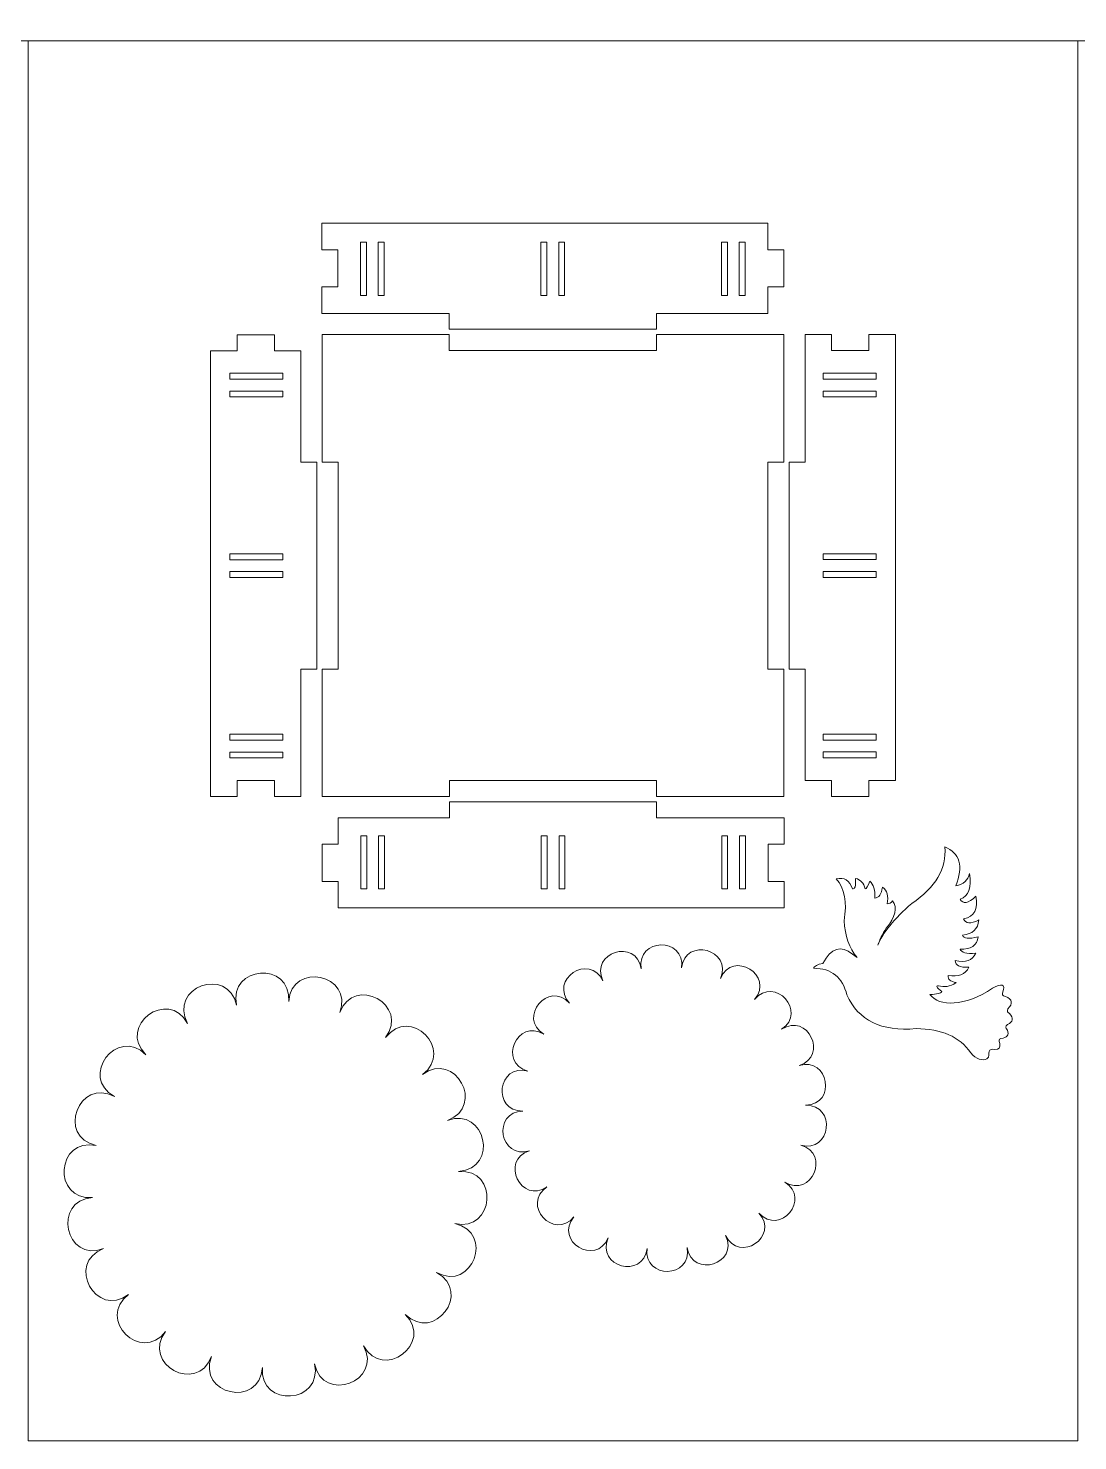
# Model space of a CAD drawing. Header units: millimetres. Extents: x -989 to 989, y -553 to 553.
# Drawn here: x -790.9 to -593.2, y 150.4 to 416.5 of the extents above; entities that cross this region are included whole.
import ezdxf

# ---------------------------------------------------------------- set-up
doc = ezdxf.new("R2010")
doc.units = ezdxf.units.MM
doc.header["$MEASUREMENT"] = 0
doc.layers.add('Camada 1', color=7, linetype='Continuous')

msp = doc.modelspace()

# ---------------------------------------------------------------- linework, layer by layer
at = {"layer": 'Camada 1', "color": 142, "lineweight": 20}
for points in [[(-988.6795, 414.1477), (988.6793, 414.1477), (988.6793, 553.0531), (-988.6795, 553.0531), (-988.6795, 414.1477)], [(-790.9436, 150.4111), (-593.2078, 150.4111), (-593.2078, 414.1477), (-790.9436, 414.1477), (-790.9436, 150.4111)]]:
    msp.add_lwpolyline(points, close=True, dxfattribs=at)
at = {"layer": 'Camada 1', "lineweight": 9}
for points, knots in [([(-735.6127, 379.7797), (-705.5212, 379.7797), (-681.7042, 379.7797), (-651.6127, 379.7797), (-651.6127, 379.7797), (-651.6127, 379.7797), (-651.6127, 374.7797), (-651.6127, 374.7797), (-651.6127, 374.7797), (-651.6127, 374.7797), (-648.6127, 374.7797), (-648.6127, 374.7797), (-648.6127, 374.7797), (-648.6127, 374.7797), (-648.6127, 367.7797), (-648.6127, 367.7797), (-648.6127, 367.7797), (-648.6127, 367.7797), (-651.6127, 367.7797), (-651.6127, 367.7797), (-651.6127, 367.7797), (-651.6127, 367.7797), (-651.6127, 362.7797), (-651.6127, 362.7797), (-651.6127, 362.7797), (-651.6127, 362.7797), (-661.1127, 362.7797), (-661.1127, 362.7797), (-661.1127, 362.7797), (-661.1127, 362.7797), (-661.1127, 362.7797), (-661.1127, 362.7797), (-661.1127, 362.7797), (-661.1127, 362.7797), (-672.5895, 362.7797), (-672.5895, 362.7797), (-672.5895, 362.7797), (-672.5895, 362.7797), (-672.5895, 359.7797), (-672.5895, 359.7797), (-672.5895, 359.7797), (-684.8322, 359.7797), (-699.3696, 359.7797), (-711.6123, 359.7797), (-711.6123, 359.7797), (-711.6123, 359.7797), (-711.6123, 362.7797), (-711.6123, 362.7797), (-711.6123, 362.7797), (-711.6123, 362.7797), (-723.1127, 362.7797), (-723.1127, 362.7797), (-723.1127, 362.7797), (-723.1127, 362.7797), (-723.1127, 362.7797), (-723.1127, 362.7797), (-723.1127, 362.7797), (-723.1127, 362.7797), (-735.6127, 362.7797), (-735.6127, 362.7797), (-735.6127, 362.7797), (-735.6127, 362.7797), (-735.6127, 367.7797), (-735.6127, 367.7797), (-735.6127, 367.7797), (-735.6127, 367.7797), (-732.6127, 367.7797), (-732.6127, 367.7797), (-732.6127, 367.7797), (-732.6127, 367.7797), (-732.6127, 374.7797), (-732.6127, 374.7797), (-732.6127, 374.7797), (-732.6127, 374.7797), (-735.6127, 374.7797), (-735.6127, 374.7797), (-735.6127, 374.7797), (-735.6127, 374.7797), (-735.6127, 379.7797), (-735.6127, 379.7797)], [0, 0, 0, 0, 0.04761905, 0.04761905, 0.04761905, 0.04761905, 0.0952381, 0.0952381, 0.0952381, 0.0952381, 0.14285714, 0.14285714, 0.14285714, 0.14285714, 0.19047619, 0.19047619, 0.19047619, 0.19047619, 0.23809524, 0.23809524, 0.23809524, 0.23809524, 0.28571429, 0.28571429, 0.28571429, 0.28571429, 0.33333333, 0.33333333, 0.33333333, 0.33333333, 0.38095238, 0.38095238, 0.38095238, 0.38095238, 0.42857143, 0.42857143, 0.42857143, 0.42857143, 0.47619048, 0.47619048, 0.47619048, 0.47619048, 0.52380952, 0.52380952, 0.52380952, 0.52380952, 0.57142857, 0.57142857, 0.57142857, 0.57142857, 0.61904762, 0.61904762, 0.61904762, 0.61904762, 0.66666667, 0.66666667, 0.66666667, 0.66666667, 0.71428571, 0.71428571, 0.71428571, 0.71428571, 0.76190476, 0.76190476, 0.76190476, 0.76190476, 0.80952381, 0.80952381, 0.80952381, 0.80952381, 0.85714286, 0.85714286, 0.85714286, 0.85714286, 0.9047619, 0.9047619, 0.9047619, 0.9047619, 1, 1, 1, 1]), ([(-728.3308, 376.168), (-728.3308, 376.168), (-727.2176, 376.168), (-727.2176, 376.168), (-727.2176, 376.168), (-727.2176, 376.168), (-727.2176, 366.168), (-727.2176, 366.168), (-727.2176, 366.168), (-727.2176, 366.168), (-728.3308, 366.168), (-728.3308, 366.168), (-728.3308, 366.168), (-728.3308, 366.168), (-728.3308, 376.168), (-728.3308, 376.168)], [0, 0, 0, 0, 0.2, 0.2, 0.2, 0.2, 0.4, 0.4, 0.4, 0.4, 0.6, 0.6, 0.6, 0.6, 1, 1, 1, 1]), ([(-724.9912, 376.168), (-724.9912, 376.168), (-723.878, 376.168), (-723.878, 376.168), (-723.878, 376.168), (-723.878, 376.168), (-723.878, 366.168), (-723.878, 366.168), (-723.878, 366.168), (-723.878, 366.168), (-724.9912, 366.168), (-724.9912, 366.168), (-724.9912, 366.168), (-724.9912, 366.168), (-724.9912, 376.168), (-724.9912, 376.168)], [0, 0, 0, 0, 0.2, 0.2, 0.2, 0.2, 0.4, 0.4, 0.4, 0.4, 0.6, 0.6, 0.6, 0.6, 1, 1, 1, 1]), ([(-694.3391, 376.168), (-694.3391, 376.168), (-693.2259, 376.168), (-693.2259, 376.168), (-693.2259, 376.168), (-693.2259, 376.168), (-693.2259, 366.168), (-693.2259, 366.168), (-693.2259, 366.168), (-693.2259, 366.168), (-694.3391, 366.168), (-694.3391, 366.168), (-694.3391, 366.168), (-694.3391, 366.168), (-694.3391, 376.168), (-694.3391, 376.168)], [0, 0, 0, 0, 0.2, 0.2, 0.2, 0.2, 0.4, 0.4, 0.4, 0.4, 0.6, 0.6, 0.6, 0.6, 1, 1, 1, 1]), ([(-690.9995, 376.168), (-690.9995, 376.168), (-689.8863, 376.168), (-689.8863, 376.168), (-689.8863, 376.168), (-689.8863, 376.168), (-689.8863, 366.168), (-689.8863, 366.168), (-689.8863, 366.168), (-689.8863, 366.168), (-690.9995, 366.168), (-690.9995, 366.168), (-690.9995, 366.168), (-690.9995, 366.168), (-690.9995, 376.168), (-690.9995, 376.168)], [0, 0, 0, 0, 0.2, 0.2, 0.2, 0.2, 0.4, 0.4, 0.4, 0.4, 0.6, 0.6, 0.6, 0.6, 1, 1, 1, 1]), ([(-660.3313, 376.168), (-660.3313, 376.168), (-659.2181, 376.168), (-659.2181, 376.168), (-659.2181, 376.168), (-659.2181, 376.168), (-659.2181, 366.168), (-659.2181, 366.168), (-659.2181, 366.168), (-659.2181, 366.168), (-660.3313, 366.168), (-660.3313, 366.168), (-660.3313, 366.168), (-660.3313, 366.168), (-660.3313, 376.168), (-660.3313, 376.168)], [0, 0, 0, 0, 0.2, 0.2, 0.2, 0.2, 0.4, 0.4, 0.4, 0.4, 0.6, 0.6, 0.6, 0.6, 1, 1, 1, 1]), ([(-656.9917, 376.168), (-656.9917, 376.168), (-655.8785, 376.168), (-655.8785, 376.168), (-655.8785, 376.168), (-655.8785, 376.168), (-655.8785, 366.168), (-655.8785, 366.168), (-655.8785, 366.168), (-655.8785, 366.168), (-656.9917, 366.168), (-656.9917, 366.168), (-656.9917, 366.168), (-656.9917, 366.168), (-656.9917, 376.168), (-656.9917, 376.168)], [0, 0, 0, 0, 0.2, 0.2, 0.2, 0.2, 0.4, 0.4, 0.4, 0.4, 0.6, 0.6, 0.6, 0.6, 1, 1, 1, 1]), ([(-756.5756, 271.7565), (-756.5756, 301.848), (-756.5756, 325.665), (-756.5756, 355.7565), (-756.5756, 355.7565), (-756.5756, 355.7565), (-751.5756, 355.7565), (-751.5756, 355.7565), (-751.5756, 355.7565), (-751.5756, 355.7565), (-751.5756, 358.7565), (-751.5756, 358.7565), (-751.5756, 358.7565), (-751.5756, 358.7565), (-744.5756, 358.7565), (-744.5756, 358.7565), (-744.5756, 358.7565), (-744.5756, 358.7565), (-744.5756, 355.7565), (-744.5756, 355.7565), (-744.5756, 355.7565), (-744.5756, 355.7565), (-739.5756, 355.7565), (-739.5756, 355.7565), (-739.5756, 355.7565), (-739.5756, 355.7565), (-739.5756, 346.2565), (-739.5756, 346.2565), (-739.5756, 346.2565), (-739.5756, 346.2565), (-739.5756, 346.2565), (-739.5756, 346.2565), (-739.5756, 346.2565), (-739.5756, 346.2565), (-739.5756, 334.7797), (-739.5756, 334.7797), (-739.5756, 334.7797), (-739.5756, 334.7797), (-736.5756, 334.7797), (-736.5756, 334.7797), (-736.5756, 334.7797), (-736.5756, 322.537), (-736.5756, 307.9996), (-736.5756, 295.7569), (-736.5756, 295.7569), (-736.5756, 295.7569), (-739.5756, 295.7569), (-739.5756, 295.7569), (-739.5756, 295.7569), (-739.5756, 295.7569), (-739.5756, 284.2565), (-739.5756, 284.2565), (-739.5756, 284.2565), (-739.5756, 284.2565), (-739.5756, 284.2565), (-739.5756, 284.2565), (-739.5756, 284.2565), (-739.5756, 284.2565), (-739.5756, 271.7565), (-739.5756, 271.7565), (-739.5756, 271.7565), (-739.5756, 271.7565), (-744.5756, 271.7565), (-744.5756, 271.7565), (-744.5756, 271.7565), (-744.5756, 271.7565), (-744.5756, 274.7565), (-744.5756, 274.7565), (-744.5756, 274.7565), (-744.5756, 274.7565), (-751.5756, 274.7565), (-751.5756, 274.7565), (-751.5756, 274.7565), (-751.5756, 274.7565), (-751.5756, 271.7565), (-751.5756, 271.7565), (-751.5756, 271.7565), (-751.5756, 271.7565), (-756.5756, 271.7565), (-756.5756, 271.7565)], [0, 0, 0, 0, 0.04761905, 0.04761905, 0.04761905, 0.04761905, 0.0952381, 0.0952381, 0.0952381, 0.0952381, 0.14285714, 0.14285714, 0.14285714, 0.14285714, 0.19047619, 0.19047619, 0.19047619, 0.19047619, 0.23809524, 0.23809524, 0.23809524, 0.23809524, 0.28571429, 0.28571429, 0.28571429, 0.28571429, 0.33333333, 0.33333333, 0.33333333, 0.33333333, 0.38095238, 0.38095238, 0.38095238, 0.38095238, 0.42857143, 0.42857143, 0.42857143, 0.42857143, 0.47619048, 0.47619048, 0.47619048, 0.47619048, 0.52380952, 0.52380952, 0.52380952, 0.52380952, 0.57142857, 0.57142857, 0.57142857, 0.57142857, 0.61904762, 0.61904762, 0.61904762, 0.61904762, 0.66666667, 0.66666667, 0.66666667, 0.66666667, 0.71428571, 0.71428571, 0.71428571, 0.71428571, 0.76190476, 0.76190476, 0.76190476, 0.76190476, 0.80952381, 0.80952381, 0.80952381, 0.80952381, 0.85714286, 0.85714286, 0.85714286, 0.85714286, 0.9047619, 0.9047619, 0.9047619, 0.9047619, 1, 1, 1, 1]), ([(-735.5756, 358.7797), (-725.2423, 358.7797), (-721.9456, 358.7797), (-711.6123, 358.7797), (-711.6123, 358.7797), (-711.6123, 358.7797), (-711.6123, 355.7797), (-711.6123, 355.7797), (-711.6123, 355.7797), (-699.3696, 355.7797), (-684.8026, 355.7797), (-672.5599, 355.7797), (-672.5599, 355.7797), (-672.5599, 355.7797), (-672.5599, 358.7797), (-672.5599, 358.7797), (-672.5599, 358.7797), (-662.2266, 358.7797), (-658.9089, 358.7797), (-648.5756, 358.7797), (-648.5756, 358.7797), (-648.5756, 350.4464), (-648.5756, 343.113), (-648.5756, 334.7797), (-648.5756, 334.7797), (-648.5756, 334.7797), (-651.5756, 334.7797), (-651.5756, 334.7797), (-651.5756, 334.7797), (-651.5756, 322.537), (-651.5756, 308.0224), (-651.5756, 295.7797), (-651.5756, 295.7797), (-651.5756, 295.7797), (-648.5756, 295.7797), (-648.5756, 295.7797), (-648.5756, 295.7797), (-648.5756, 287.4464), (-648.5756, 280.113), (-648.5756, 271.7797), (-648.5756, 271.7797), (-656.9089, 271.7797), (-664.2423, 271.7797), (-672.5756, 271.7797), (-672.5756, 271.7797), (-672.5756, 271.7797), (-672.5756, 274.7797), (-672.5756, 274.7797), (-672.5756, 274.7797), (-684.8183, 274.7797), (-699.3329, 274.7797), (-711.5756, 274.7797), (-711.5756, 274.7797), (-711.5756, 274.7797), (-711.5756, 271.7797), (-711.5756, 271.7797), (-711.5756, 271.7797), (-719.9089, 271.7797), (-727.2423, 271.7797), (-735.5756, 271.7797), (-735.5756, 271.7797), (-735.5756, 280.113), (-735.5756, 287.4464), (-735.5756, 295.7797), (-735.5756, 295.7797), (-735.5756, 295.7797), (-732.5756, 295.7797), (-732.5756, 295.7797), (-732.5756, 295.7797), (-732.5756, 308.0224), (-732.5756, 322.537), (-732.5756, 334.7797), (-732.5756, 334.7797), (-732.5756, 334.7797), (-735.5756, 334.7797), (-735.5756, 334.7797), (-735.5756, 334.7797), (-735.5756, 343.113), (-735.5756, 350.4464), (-735.5756, 358.7797)], [0, 0, 0, 0, 0.04761905, 0.04761905, 0.04761905, 0.04761905, 0.0952381, 0.0952381, 0.0952381, 0.0952381, 0.14285714, 0.14285714, 0.14285714, 0.14285714, 0.19047619, 0.19047619, 0.19047619, 0.19047619, 0.23809524, 0.23809524, 0.23809524, 0.23809524, 0.28571429, 0.28571429, 0.28571429, 0.28571429, 0.33333333, 0.33333333, 0.33333333, 0.33333333, 0.38095238, 0.38095238, 0.38095238, 0.38095238, 0.42857143, 0.42857143, 0.42857143, 0.42857143, 0.47619048, 0.47619048, 0.47619048, 0.47619048, 0.52380952, 0.52380952, 0.52380952, 0.52380952, 0.57142857, 0.57142857, 0.57142857, 0.57142857, 0.61904762, 0.61904762, 0.61904762, 0.61904762, 0.66666667, 0.66666667, 0.66666667, 0.66666667, 0.71428571, 0.71428571, 0.71428571, 0.71428571, 0.76190476, 0.76190476, 0.76190476, 0.76190476, 0.80952381, 0.80952381, 0.80952381, 0.80952381, 0.85714286, 0.85714286, 0.85714286, 0.85714286, 0.9047619, 0.9047619, 0.9047619, 0.9047619, 1, 1, 1, 1]), ([(-627.5756, 358.7801), (-627.5756, 328.6886), (-627.5756, 304.8716), (-627.5756, 274.7801), (-627.5756, 274.7801), (-627.5756, 274.7801), (-632.5756, 274.7801), (-632.5756, 274.7801), (-632.5756, 274.7801), (-632.5756, 274.7801), (-632.5756, 271.7801), (-632.5756, 271.7801), (-632.5756, 271.7801), (-632.5756, 271.7801), (-639.5756, 271.7801), (-639.5756, 271.7801), (-639.5756, 271.7801), (-639.5756, 271.7801), (-639.5756, 274.7801), (-639.5756, 274.7801), (-639.5756, 274.7801), (-639.5756, 274.7801), (-644.5756, 274.7801), (-644.5756, 274.7801), (-644.5756, 274.7801), (-644.5756, 274.7801), (-644.5756, 284.2801), (-644.5756, 284.2801), (-644.5756, 284.2801), (-644.5756, 284.2801), (-644.5756, 284.2801), (-644.5756, 284.2801), (-644.5756, 284.2801), (-644.5756, 284.2801), (-644.5756, 295.7569), (-644.5756, 295.7569), (-644.5756, 295.7569), (-644.5756, 295.7569), (-647.5756, 295.7569), (-647.5756, 295.7569), (-647.5756, 295.7569), (-647.5756, 307.9996), (-647.5756, 322.537), (-647.5756, 334.7797), (-647.5756, 334.7797), (-647.5756, 334.7797), (-644.5756, 334.7797), (-644.5756, 334.7797), (-644.5756, 334.7797), (-644.5756, 334.7797), (-644.5756, 346.2801), (-644.5756, 346.2801), (-644.5756, 346.2801), (-644.5756, 346.2801), (-644.5756, 346.2801), (-644.5756, 346.2801), (-644.5756, 346.2801), (-644.5756, 346.2801), (-644.5756, 358.7801), (-644.5756, 358.7801), (-644.5756, 358.7801), (-644.5756, 358.7801), (-639.5756, 358.7801), (-639.5756, 358.7801), (-639.5756, 358.7801), (-639.5756, 358.7801), (-639.5756, 355.7801), (-639.5756, 355.7801), (-639.5756, 355.7801), (-639.5756, 355.7801), (-632.5756, 355.7801), (-632.5756, 355.7801), (-632.5756, 355.7801), (-632.5756, 355.7801), (-632.5756, 358.7801), (-632.5756, 358.7801), (-632.5756, 358.7801), (-632.5756, 358.7801), (-627.5756, 358.7801), (-627.5756, 358.7801)], [0, 0, 0, 0, 0.04761905, 0.04761905, 0.04761905, 0.04761905, 0.0952381, 0.0952381, 0.0952381, 0.0952381, 0.14285714, 0.14285714, 0.14285714, 0.14285714, 0.19047619, 0.19047619, 0.19047619, 0.19047619, 0.23809524, 0.23809524, 0.23809524, 0.23809524, 0.28571429, 0.28571429, 0.28571429, 0.28571429, 0.33333333, 0.33333333, 0.33333333, 0.33333333, 0.38095238, 0.38095238, 0.38095238, 0.38095238, 0.42857143, 0.42857143, 0.42857143, 0.42857143, 0.47619048, 0.47619048, 0.47619048, 0.47619048, 0.52380952, 0.52380952, 0.52380952, 0.52380952, 0.57142857, 0.57142857, 0.57142857, 0.57142857, 0.61904762, 0.61904762, 0.61904762, 0.61904762, 0.66666667, 0.66666667, 0.66666667, 0.66666667, 0.71428571, 0.71428571, 0.71428571, 0.71428571, 0.76190476, 0.76190476, 0.76190476, 0.76190476, 0.80952381, 0.80952381, 0.80952381, 0.80952381, 0.85714286, 0.85714286, 0.85714286, 0.85714286, 0.9047619, 0.9047619, 0.9047619, 0.9047619, 1, 1, 1, 1]), ([(-752.9639, 350.3775), (-752.9639, 350.3775), (-752.9639, 351.4907), (-752.9639, 351.4907), (-752.9639, 351.4907), (-752.9639, 351.4907), (-742.9639, 351.4907), (-742.9639, 351.4907), (-742.9639, 351.4907), (-742.9639, 351.4907), (-742.9639, 350.3775), (-742.9639, 350.3775), (-742.9639, 350.3775), (-742.9639, 350.3775), (-752.9639, 350.3775), (-752.9639, 350.3775)], [0, 0, 0, 0, 0.2, 0.2, 0.2, 0.2, 0.4, 0.4, 0.4, 0.4, 0.6, 0.6, 0.6, 0.6, 1, 1, 1, 1]), ([(-631.1873, 351.4982), (-631.1873, 351.4982), (-631.1873, 350.385), (-631.1873, 350.385), (-631.1873, 350.385), (-631.1873, 350.385), (-641.1873, 350.385), (-641.1873, 350.385), (-641.1873, 350.385), (-641.1873, 350.385), (-641.1873, 351.4982), (-641.1873, 351.4982), (-641.1873, 351.4982), (-641.1873, 351.4982), (-631.1873, 351.4982), (-631.1873, 351.4982)], [0, 0, 0, 0, 0.2, 0.2, 0.2, 0.2, 0.4, 0.4, 0.4, 0.4, 0.6, 0.6, 0.6, 0.6, 1, 1, 1, 1]), ([(-752.9639, 347.0379), (-752.9639, 347.0379), (-752.9639, 348.1511), (-752.9639, 348.1511), (-752.9639, 348.1511), (-752.9639, 348.1511), (-742.9639, 348.1511), (-742.9639, 348.1511), (-742.9639, 348.1511), (-742.9639, 348.1511), (-742.9639, 347.0379), (-742.9639, 347.0379), (-742.9639, 347.0379), (-742.9639, 347.0379), (-752.9639, 347.0379), (-752.9639, 347.0379)], [0, 0, 0, 0, 0.2, 0.2, 0.2, 0.2, 0.4, 0.4, 0.4, 0.4, 0.6, 0.6, 0.6, 0.6, 1, 1, 1, 1]), ([(-631.1873, 348.1586), (-631.1873, 348.1586), (-631.1873, 347.0454), (-631.1873, 347.0454), (-631.1873, 347.0454), (-631.1873, 347.0454), (-641.1873, 347.0454), (-641.1873, 347.0454), (-641.1873, 347.0454), (-641.1873, 347.0454), (-641.1873, 348.1586), (-641.1873, 348.1586), (-641.1873, 348.1586), (-641.1873, 348.1586), (-631.1873, 348.1586), (-631.1873, 348.1586)], [0, 0, 0, 0, 0.2, 0.2, 0.2, 0.2, 0.4, 0.4, 0.4, 0.4, 0.6, 0.6, 0.6, 0.6, 1, 1, 1, 1]), ([(-752.9639, 316.3697), (-752.9639, 316.3697), (-752.9639, 317.4829), (-752.9639, 317.4829), (-752.9639, 317.4829), (-752.9639, 317.4829), (-742.9639, 317.4829), (-742.9639, 317.4829), (-742.9639, 317.4829), (-742.9639, 317.4829), (-742.9639, 316.3697), (-742.9639, 316.3697), (-742.9639, 316.3697), (-742.9639, 316.3697), (-752.9639, 316.3697), (-752.9639, 316.3697)], [0, 0, 0, 0, 0.2, 0.2, 0.2, 0.2, 0.4, 0.4, 0.4, 0.4, 0.6, 0.6, 0.6, 0.6, 1, 1, 1, 1]), ([(-631.1873, 317.5065), (-631.1873, 317.5065), (-631.1873, 316.3933), (-631.1873, 316.3933), (-631.1873, 316.3933), (-631.1873, 316.3933), (-641.1873, 316.3933), (-641.1873, 316.3933), (-641.1873, 316.3933), (-641.1873, 316.3933), (-641.1873, 317.5065), (-641.1873, 317.5065), (-641.1873, 317.5065), (-641.1873, 317.5065), (-631.1873, 317.5065), (-631.1873, 317.5065)], [0, 0, 0, 0, 0.2, 0.2, 0.2, 0.2, 0.4, 0.4, 0.4, 0.4, 0.6, 0.6, 0.6, 0.6, 1, 1, 1, 1]), ([(-752.9639, 313.0301), (-752.9639, 313.0301), (-752.9639, 314.1433), (-752.9639, 314.1433), (-752.9639, 314.1433), (-752.9639, 314.1433), (-742.9639, 314.1433), (-742.9639, 314.1433), (-742.9639, 314.1433), (-742.9639, 314.1433), (-742.9639, 313.0301), (-742.9639, 313.0301), (-742.9639, 313.0301), (-742.9639, 313.0301), (-752.9639, 313.0301), (-752.9639, 313.0301)], [0, 0, 0, 0, 0.2, 0.2, 0.2, 0.2, 0.4, 0.4, 0.4, 0.4, 0.6, 0.6, 0.6, 0.6, 1, 1, 1, 1]), ([(-631.1873, 314.1669), (-631.1873, 314.1669), (-631.1873, 313.0537), (-631.1873, 313.0537), (-631.1873, 313.0537), (-631.1873, 313.0537), (-641.1873, 313.0537), (-641.1873, 313.0537), (-641.1873, 313.0537), (-641.1873, 313.0537), (-641.1873, 314.1669), (-641.1873, 314.1669), (-641.1873, 314.1669), (-641.1873, 314.1669), (-631.1873, 314.1669), (-631.1873, 314.1669)], [0, 0, 0, 0, 0.2, 0.2, 0.2, 0.2, 0.4, 0.4, 0.4, 0.4, 0.6, 0.6, 0.6, 0.6, 1, 1, 1, 1]), ([(-752.9639, 282.378), (-752.9639, 282.378), (-752.9639, 283.4912), (-752.9639, 283.4912), (-752.9639, 283.4912), (-752.9639, 283.4912), (-742.9639, 283.4912), (-742.9639, 283.4912), (-742.9639, 283.4912), (-742.9639, 283.4912), (-742.9639, 282.378), (-742.9639, 282.378), (-742.9639, 282.378), (-742.9639, 282.378), (-752.9639, 282.378), (-752.9639, 282.378)], [0, 0, 0, 0, 0.2, 0.2, 0.2, 0.2, 0.4, 0.4, 0.4, 0.4, 0.6, 0.6, 0.6, 0.6, 1, 1, 1, 1]), ([(-631.1873, 283.4987), (-631.1873, 283.4987), (-631.1873, 282.3855), (-631.1873, 282.3855), (-631.1873, 282.3855), (-631.1873, 282.3855), (-641.1873, 282.3855), (-641.1873, 282.3855), (-641.1873, 282.3855), (-641.1873, 282.3855), (-641.1873, 283.4987), (-641.1873, 283.4987), (-641.1873, 283.4987), (-641.1873, 283.4987), (-631.1873, 283.4987), (-631.1873, 283.4987)], [0, 0, 0, 0, 0.2, 0.2, 0.2, 0.2, 0.4, 0.4, 0.4, 0.4, 0.6, 0.6, 0.6, 0.6, 1, 1, 1, 1]), ([(-752.9639, 279.0384), (-752.9639, 279.0384), (-752.9639, 280.1516), (-752.9639, 280.1516), (-752.9639, 280.1516), (-752.9639, 280.1516), (-742.9639, 280.1516), (-742.9639, 280.1516), (-742.9639, 280.1516), (-742.9639, 280.1516), (-742.9639, 279.0384), (-742.9639, 279.0384), (-742.9639, 279.0384), (-742.9639, 279.0384), (-752.9639, 279.0384), (-752.9639, 279.0384)], [0, 0, 0, 0, 0.2, 0.2, 0.2, 0.2, 0.4, 0.4, 0.4, 0.4, 0.6, 0.6, 0.6, 0.6, 1, 1, 1, 1]), ([(-631.1873, 280.1591), (-631.1873, 280.1591), (-631.1873, 279.0459), (-631.1873, 279.0459), (-631.1873, 279.0459), (-631.1873, 279.0459), (-641.1873, 279.0459), (-641.1873, 279.0459), (-641.1873, 279.0459), (-641.1873, 279.0459), (-641.1873, 280.1591), (-641.1873, 280.1591), (-641.1873, 280.1591), (-641.1873, 280.1591), (-631.1873, 280.1591), (-631.1873, 280.1591)], [0, 0, 0, 0, 0.2, 0.2, 0.2, 0.2, 0.4, 0.4, 0.4, 0.4, 0.6, 0.6, 0.6, 0.6, 1, 1, 1, 1]), ([(-648.5524, 250.7797), (-678.6439, 250.7797), (-702.4609, 250.7797), (-732.5524, 250.7797), (-732.5524, 250.7797), (-732.5524, 250.7797), (-732.5524, 255.7797), (-732.5524, 255.7797), (-732.5524, 255.7797), (-732.5524, 255.7797), (-735.5524, 255.7797), (-735.5524, 255.7797), (-735.5524, 255.7797), (-735.5524, 255.7797), (-735.5524, 262.7797), (-735.5524, 262.7797), (-735.5524, 262.7797), (-735.5524, 262.7797), (-732.5524, 262.7797), (-732.5524, 262.7797), (-732.5524, 262.7797), (-732.5524, 262.7797), (-732.5524, 267.7797), (-732.5524, 267.7797), (-732.5524, 267.7797), (-732.5524, 267.7797), (-723.0524, 267.7797), (-723.0524, 267.7797), (-723.0524, 267.7797), (-723.0524, 267.7797), (-723.0524, 267.7797), (-723.0524, 267.7797), (-723.0524, 267.7797), (-723.0524, 267.7797), (-711.5756, 267.7797), (-711.5756, 267.7797), (-711.5756, 267.7797), (-711.5756, 267.7797), (-711.5756, 270.7797), (-711.5756, 270.7797), (-711.5756, 270.7797), (-699.3329, 270.7797), (-684.7955, 270.7797), (-672.5528, 270.7797), (-672.5528, 270.7797), (-672.5528, 270.7797), (-672.5528, 267.7797), (-672.5528, 267.7797), (-672.5528, 267.7797), (-672.5528, 267.7797), (-661.0524, 267.7797), (-661.0524, 267.7797), (-661.0524, 267.7797), (-661.0524, 267.7797), (-661.0524, 267.7797), (-661.0524, 267.7797), (-661.0524, 267.7797), (-661.0524, 267.7797), (-648.5524, 267.7797), (-648.5524, 267.7797), (-648.5524, 267.7797), (-648.5524, 267.7797), (-648.5524, 262.7797), (-648.5524, 262.7797), (-648.5524, 262.7797), (-648.5524, 262.7797), (-651.5524, 262.7797), (-651.5524, 262.7797), (-651.5524, 262.7797), (-651.5524, 262.7797), (-651.5524, 255.7797), (-651.5524, 255.7797), (-651.5524, 255.7797), (-651.5524, 255.7797), (-648.5524, 255.7797), (-648.5524, 255.7797), (-648.5524, 255.7797), (-648.5524, 255.7797), (-648.5524, 250.7797), (-648.5524, 250.7797)], [0, 0, 0, 0, 0.04761905, 0.04761905, 0.04761905, 0.04761905, 0.0952381, 0.0952381, 0.0952381, 0.0952381, 0.14285714, 0.14285714, 0.14285714, 0.14285714, 0.19047619, 0.19047619, 0.19047619, 0.19047619, 0.23809524, 0.23809524, 0.23809524, 0.23809524, 0.28571429, 0.28571429, 0.28571429, 0.28571429, 0.33333333, 0.33333333, 0.33333333, 0.33333333, 0.38095238, 0.38095238, 0.38095238, 0.38095238, 0.42857143, 0.42857143, 0.42857143, 0.42857143, 0.47619048, 0.47619048, 0.47619048, 0.47619048, 0.52380952, 0.52380952, 0.52380952, 0.52380952, 0.57142857, 0.57142857, 0.57142857, 0.57142857, 0.61904762, 0.61904762, 0.61904762, 0.61904762, 0.66666667, 0.66666667, 0.66666667, 0.66666667, 0.71428571, 0.71428571, 0.71428571, 0.71428571, 0.76190476, 0.76190476, 0.76190476, 0.76190476, 0.80952381, 0.80952381, 0.80952381, 0.80952381, 0.85714286, 0.85714286, 0.85714286, 0.85714286, 0.9047619, 0.9047619, 0.9047619, 0.9047619, 1, 1, 1, 1]), ([(-727.1734, 254.3914), (-727.1734, 254.3914), (-728.2866, 254.3914), (-728.2866, 254.3914), (-728.2866, 254.3914), (-728.2866, 254.3914), (-728.2866, 264.3914), (-728.2866, 264.3914), (-728.2866, 264.3914), (-728.2866, 264.3914), (-727.1734, 264.3914), (-727.1734, 264.3914), (-727.1734, 264.3914), (-727.1734, 264.3914), (-727.1734, 254.3914), (-727.1734, 254.3914)], [0, 0, 0, 0, 0.2, 0.2, 0.2, 0.2, 0.4, 0.4, 0.4, 0.4, 0.6, 0.6, 0.6, 0.6, 1, 1, 1, 1]), ([(-723.8338, 254.3914), (-723.8338, 254.3914), (-724.947, 254.3914), (-724.947, 254.3914), (-724.947, 254.3914), (-724.947, 254.3914), (-724.947, 264.3914), (-724.947, 264.3914), (-724.947, 264.3914), (-724.947, 264.3914), (-723.8338, 264.3914), (-723.8338, 264.3914), (-723.8338, 264.3914), (-723.8338, 264.3914), (-723.8338, 254.3914), (-723.8338, 254.3914)], [0, 0, 0, 0, 0.2, 0.2, 0.2, 0.2, 0.4, 0.4, 0.4, 0.4, 0.6, 0.6, 0.6, 0.6, 1, 1, 1, 1]), ([(-693.1656, 254.3914), (-693.1656, 254.3914), (-694.2788, 254.3914), (-694.2788, 254.3914), (-694.2788, 254.3914), (-694.2788, 254.3914), (-694.2788, 264.3914), (-694.2788, 264.3914), (-694.2788, 264.3914), (-694.2788, 264.3914), (-693.1656, 264.3914), (-693.1656, 264.3914), (-693.1656, 264.3914), (-693.1656, 264.3914), (-693.1656, 254.3914), (-693.1656, 254.3914)], [0, 0, 0, 0, 0.2, 0.2, 0.2, 0.2, 0.4, 0.4, 0.4, 0.4, 0.6, 0.6, 0.6, 0.6, 1, 1, 1, 1]), ([(-689.826, 254.3914), (-689.826, 254.3914), (-690.9392, 254.3914), (-690.9392, 254.3914), (-690.9392, 254.3914), (-690.9392, 254.3914), (-690.9392, 264.3914), (-690.9392, 264.3914), (-690.9392, 264.3914), (-690.9392, 264.3914), (-689.826, 264.3914), (-689.826, 264.3914), (-689.826, 264.3914), (-689.826, 264.3914), (-689.826, 254.3914), (-689.826, 254.3914)], [0, 0, 0, 0, 0.2, 0.2, 0.2, 0.2, 0.4, 0.4, 0.4, 0.4, 0.6, 0.6, 0.6, 0.6, 1, 1, 1, 1]), ([(-659.1739, 254.3914), (-659.1739, 254.3914), (-660.2871, 254.3914), (-660.2871, 254.3914), (-660.2871, 254.3914), (-660.2871, 254.3914), (-660.2871, 264.3914), (-660.2871, 264.3914), (-660.2871, 264.3914), (-660.2871, 264.3914), (-659.1739, 264.3914), (-659.1739, 264.3914), (-659.1739, 264.3914), (-659.1739, 264.3914), (-659.1739, 254.3914), (-659.1739, 254.3914)], [0, 0, 0, 0, 0.2, 0.2, 0.2, 0.2, 0.4, 0.4, 0.4, 0.4, 0.6, 0.6, 0.6, 0.6, 1, 1, 1, 1]), ([(-655.8343, 254.3914), (-655.8343, 254.3914), (-656.9475, 254.3914), (-656.9475, 254.3914), (-656.9475, 254.3914), (-656.9475, 254.3914), (-656.9475, 264.3914), (-656.9475, 264.3914), (-656.9475, 264.3914), (-656.9475, 264.3914), (-655.8343, 264.3914), (-655.8343, 264.3914), (-655.8343, 264.3914), (-655.8343, 264.3914), (-655.8343, 254.3914), (-655.8343, 254.3914)], [0, 0, 0, 0, 0.2, 0.2, 0.2, 0.2, 0.4, 0.4, 0.4, 0.4, 0.6, 0.6, 0.6, 0.6, 1, 1, 1, 1])]:
    msp.add_open_spline(points, degree=3, knots=knots, dxfattribs=at)
at = {"layer": 'Camada 1', "color": 250, "lineweight": 20}
msp.add_open_spline([(-624.478, 251.6441), (-627.8086, 248.7337), (-629.9466, 246.105), (-630.8916, 243.7584), (-630.8916, 243.7584), (-630.5346, 244.795), (-630.0032, 245.8618), (-629.2968, 246.9587), (-629.2968, 246.9587), (-627.5589, 249.0954), (-627.1537, 250.8134), (-628.0812, 252.1128), (-628.0812, 252.1128), (-628.362, 251.7526), (-628.7022, 251.5616), (-629.1019, 251.5401), (-629.1019, 251.5401), (-628.8234, 253.0231), (-629.123, 254.0716), (-630.0006, 254.6855), (-630.0006, 254.6855), (-630.2101, 253.331), (-630.6876, 252.6524), (-631.4332, 252.6496), (-631.4332, 252.6496), (-631.3597, 254.1347), (-631.6804, 255.2014), (-632.3953, 255.8497), (-632.3953, 255.8497), (-632.7418, 254.8927), (-633.0288, 254.3955), (-633.2568, 254.358), (-633.2568, 254.358), (-633.5467, 255.4716), (-634.1476, 256.1312), (-635.0592, 256.337), (-635.0592, 256.337), (-635.007, 254.9073), (-635.2039, 254.2586), (-635.6498, 254.3908), (-635.6498, 254.3908), (-636.1907, 255.9758), (-637.2167, 256.6055), (-638.7277, 256.28), (-638.7277, 256.28), (-637.1252, 254.4868), (-636.6319, 251.8467), (-637.2476, 248.3598), (-637.2476, 248.3598), (-637.0721, 245.5195), (-636.256, 243.2134), (-634.7994, 241.4412), (-634.7994, 241.4412), (-634.7994, 241.4412), (-635.6502, 242.0755), (-635.6502, 242.0755), (-635.6502, 242.0755), (-637.8342, 243.816), (-639.6947, 243.2304), (-641.2318, 240.3184), (-641.2318, 240.3184), (-642.2724, 240.1388), (-642.8517, 239.8422), (-642.9695, 239.4283), (-642.9695, 239.4283), (-639.6001, 239.3889), (-637.5099, 237.7121), (-636.6988, 234.3981), (-636.6988, 234.3981), (-634.5536, 229.5929), (-630.2124, 227.4745), (-623.6752, 228.0425), (-623.6752, 228.0425), (-618.9078, 228.0411), (-615.4656, 226.5218), (-613.3484, 223.4846), (-613.3484, 223.4846), (-612.3771, 222.2823), (-611.0549, 221.929), (-610.3649, 222.3611), (-610.3649, 222.3611), (-609.684, 222.7874), (-610.0785, 223.2864), (-609.8998, 223.7551), (-609.8998, 223.7551), (-609.7759, 224.08), (-609.4246, 224.2044), (-608.8461, 224.1282), (-608.8461, 224.1282), (-608.072, 224.0317), (-607.7601, 224.4127), (-607.9105, 225.2709), (-607.9105, 225.2709), (-608.1448, 225.7792), (-608.0729, 226.0841), (-607.695, 226.1853), (-607.695, 226.1853), (-606.5003, 226.2962), (-606.0883, 226.8139), (-606.4591, 227.7387), (-606.4591, 227.7387), (-606.8837, 228.1685), (-606.8731, 228.5282), (-606.4273, 228.8177), (-606.4273, 228.8177), (-605.3798, 229.3338), (-605.2628, 230.0337), (-606.0762, 230.9174), (-606.0762, 230.9174), (-606.4342, 231.0699), (-606.538, 231.3454), (-606.3875, 231.7441), (-606.3875, 231.7441), (-605.3689, 232.7925), (-605.5193, 233.5767), (-606.8385, 234.0964), (-606.8385, 234.0964), (-607.3832, 234.2299), (-607.535, 234.5152), (-607.2937, 234.9523), (-607.2937, 234.9523), (-606.8246, 236.4147), (-607.4839, 236.6458), (-609.2716, 235.6455), (-609.2716, 235.6455), (-614.4557, 232.1661), (-619.3591, 232.1279), (-621.0497, 234.487), (-621.0497, 234.487), (-619.7609, 234.5005), (-619.0122, 234.6855), (-618.8036, 235.0419), (-618.8036, 235.0419), (-619.8233, 235.7584), (-620.0314, 236.1224), (-619.4279, 236.1342), (-619.4279, 236.1342), (-618.4142, 235.7724), (-617.3077, 235.9621), (-616.1085, 236.7034), (-616.1085, 236.7034), (-617.2141, 236.9204), (-617.7127, 237.3658), (-617.6039, 238.0399), (-617.6039, 238.0399), (-615.7318, 237.7286), (-614.4326, 238.2536), (-613.7062, 239.6146), (-613.7062, 239.6146), (-615.422, 239.5197), (-616.2917, 239.9432), (-616.3155, 240.8851), (-616.3155, 240.8851), (-614.337, 240.4225), (-613.0446, 240.8765), (-612.4384, 242.2469), (-612.4384, 242.2469), (-614.1865, 242.1027), (-615.169, 242.3645), (-615.3858, 243.0321), (-615.3858, 243.0321), (-613.3184, 242.9277), (-612.1747, 243.7062), (-611.9549, 245.3678), (-611.9549, 245.3678), (-613.7383, 244.8755), (-614.7241, 244.9732), (-614.9123, 245.6609), (-614.9123, 245.6609), (-613.0177, 245.8295), (-611.9964, 246.7801), (-611.8484, 248.5128), (-611.8484, 248.5128), (-613.4087, 247.7143), (-614.3609, 247.7927), (-614.7052, 248.748), (-614.7052, 248.748), (-612.6973, 249.1232), (-611.9269, 250.5339), (-612.3941, 252.9803), (-612.3941, 252.9803), (-613.8523, 251.617), (-614.8437, 251.4414), (-615.3682, 252.4533), (-615.3682, 252.4533), (-613.7483, 253.0189), (-613.1501, 254.6268), (-613.5735, 257.277), (-613.5735, 257.277), (-613.8586, 255.9942), (-614.7298, 255.2177), (-616.1871, 254.9476), (-616.1871, 254.9476), (-614.7313, 258.6931), (-615.4189, 261.1333), (-618.2501, 262.2682), (-618.2501, 262.2682), (-617.9189, 258.1668), (-619.9949, 254.6255), (-624.478, 251.6441)], degree=3, knots=[0, 0, 0, 0, 0.01960784, 0.01960784, 0.01960784, 0.01960784, 0.03921569, 0.03921569, 0.03921569, 0.03921569, 0.05882353, 0.05882353, 0.05882353, 0.05882353, 0.07843137, 0.07843137, 0.07843137, 0.07843137, 0.09803922, 0.09803922, 0.09803922, 0.09803922, 0.11764706, 0.11764706, 0.11764706, 0.11764706, 0.1372549, 0.1372549, 0.1372549, 0.1372549, 0.15686275, 0.15686275, 0.15686275, 0.15686275, 0.17647059, 0.17647059, 0.17647059, 0.17647059, 0.19607843, 0.19607843, 0.19607843, 0.19607843, 0.21568627, 0.21568627, 0.21568627, 0.21568627, 0.23529412, 0.23529412, 0.23529412, 0.23529412, 0.25490196, 0.25490196, 0.25490196, 0.25490196, 0.2745098, 0.2745098, 0.2745098, 0.2745098, 0.29411765, 0.29411765, 0.29411765, 0.29411765, 0.31372549, 0.31372549, 0.31372549, 0.31372549, 0.33333333, 0.33333333, 0.33333333, 0.33333333, 0.35294118, 0.35294118, 0.35294118, 0.35294118, 0.37254902, 0.37254902, 0.37254902, 0.37254902, 0.39215686, 0.39215686, 0.39215686, 0.39215686, 0.41176471, 0.41176471, 0.41176471, 0.41176471, 0.43137255, 0.43137255, 0.43137255, 0.43137255, 0.45098039, 0.45098039, 0.45098039, 0.45098039, 0.47058824, 0.47058824, 0.47058824, 0.47058824, 0.49019608, 0.49019608, 0.49019608, 0.49019608, 0.50980392, 0.50980392, 0.50980392, 0.50980392, 0.52941176, 0.52941176, 0.52941176, 0.52941176, 0.54901961, 0.54901961, 0.54901961, 0.54901961, 0.56862745, 0.56862745, 0.56862745, 0.56862745, 0.58823529, 0.58823529, 0.58823529, 0.58823529, 0.60784314, 0.60784314, 0.60784314, 0.60784314, 0.62745098, 0.62745098, 0.62745098, 0.62745098, 0.64705882, 0.64705882, 0.64705882, 0.64705882, 0.66666667, 0.66666667, 0.66666667, 0.66666667, 0.68627451, 0.68627451, 0.68627451, 0.68627451, 0.70588235, 0.70588235, 0.70588235, 0.70588235, 0.7254902, 0.7254902, 0.7254902, 0.7254902, 0.74509804, 0.74509804, 0.74509804, 0.74509804, 0.76470588, 0.76470588, 0.76470588, 0.76470588, 0.78431373, 0.78431373, 0.78431373, 0.78431373, 0.80392157, 0.80392157, 0.80392157, 0.80392157, 0.82352941, 0.82352941, 0.82352941, 0.82352941, 0.84313725, 0.84313725, 0.84313725, 0.84313725, 0.8627451, 0.8627451, 0.8627451, 0.8627451, 0.88235294, 0.88235294, 0.88235294, 0.88235294, 0.90196078, 0.90196078, 0.90196078, 0.90196078, 0.92156863, 0.92156863, 0.92156863, 0.92156863, 0.94117647, 0.94117647, 0.94117647, 0.94117647, 0.96078431, 0.96078431, 0.96078431, 0.96078431, 1, 1, 1, 1], dxfattribs=at)
at = {"layer": 'Camada 1', "color": 250, "lineweight": 9}
for points in [[(-659.5567, 189.0736), (-656.9895, 183.7423), (-665.8225, 180.952), (-666.7837, 186.7907), (-666.7837, 186.7907), (-665.8225, 180.952), (-675.0837, 180.7634), (-674.3611, 186.6363), (-674.3611, 186.6363), (-675.0837, 180.7634), (-684.0229, 183.1915), (-681.675, 188.623), (-681.675, 188.623), (-684.0229, 183.1915), (-691.916, 188.0398), (-688.1329, 192.5898), (-688.1329, 192.5898), (-691.916, 188.0398), (-698.1234, 194.9155), (-693.2117, 198.2153), (-693.2117, 198.2153), (-698.1234, 194.9155), (-702.1423, 203.2615), (-696.4999, 205.0438), (-696.4999, 205.0438), (-702.1423, 203.2615), (-703.6471, 212.4016), (-697.7311, 212.5222), (-697.7311, 212.5222), (-703.6471, 212.4016), (-702.5158, 221.5954), (-696.8055, 220.0443), (-696.8055, 220.0443), (-702.5158, 221.5954), (-698.8402, 230.0981), (-693.7981, 227.0011), (-693.7981, 227.0011), (-698.8402, 230.0981), (-692.9179, 237.2209), (-688.9527, 232.8288), (-688.9527, 232.8288), (-692.9179, 237.2209), (-685.2288, 242.3865), (-682.6616, 237.0553), (-682.6616, 237.0553), (-685.2288, 242.3865), (-676.3959, 245.1768), (-675.4346, 239.3382), (-675.4346, 239.3382), (-676.3959, 245.1768), (-667.1347, 245.3655), (-667.8573, 239.4926), (-667.8573, 239.4926), (-667.1347, 245.3655), (-658.1954, 242.9373), (-660.5433, 237.5059), (-660.5433, 237.5059), (-658.1954, 242.9373), (-650.3023, 238.089), (-654.0854, 233.5391), (-654.0854, 233.5391), (-650.3023, 238.089), (-644.0949, 231.2134), (-649.0066, 227.9135), (-649.0066, 227.9135), (-644.0949, 231.2134), (-640.076, 222.8674), (-645.7184, 221.085), (-645.7184, 221.085), (-640.076, 222.8674), (-638.5713, 213.7272), (-644.4872, 213.6067), (-644.4872, 213.6067), (-638.5713, 213.7272), (-639.7025, 204.5335), (-645.4128, 206.0846), (-645.4128, 206.0846), (-639.7025, 204.5335), (-643.3782, 196.0308), (-648.4202, 199.1278), (-648.4202, 199.1278), (-643.3782, 196.0308), (-649.3005, 188.908), (-653.2657, 193.3001), (-653.2657, 193.3001), (-649.3005, 188.908), (-656.9895, 183.7423), (-659.5567, 189.0736)], [(-727.7825, 168.322), (-724.1018, 161.5777), (-735.3723, 157.3768), (-737.0038, 164.8848), (-737.0038, 164.8848), (-735.3723, 157.3768), (-747.3696, 156.5213), (-746.8199, 164.1849), (-746.8199, 164.1849), (-747.3696, 156.5213), (-759.1222, 159.0806), (-756.4356, 166.2789), (-756.4356, 166.2789), (-759.1222, 159.0806), (-769.6775, 164.8472), (-765.0718, 170.9971), (-765.0718, 170.9971), (-769.6775, 164.8472), (-778.1808, 173.3542), (-772.0289, 177.9573), (-772.0289, 177.9573), (-778.1808, 173.3542), (-783.9428, 183.9121), (-776.7433, 186.5955), (-776.7433, 186.5955), (-783.9428, 183.9121), (-786.497, 195.6656), (-778.8332, 196.2122), (-778.8332, 196.2122), (-786.497, 195.6656), (-785.6363, 207.6627), (-778.129, 206.0278), (-778.129, 206.0278), (-785.6363, 207.6627), (-781.4305, 218.9314), (-774.6878, 215.2476), (-774.6878, 215.2476), (-781.4305, 218.9314), (-774.2204, 228.5586), (-768.7886, 223.1245), (-768.7886, 223.1245), (-774.2204, 228.5586), (-764.5899, 235.7646), (-760.9092, 229.0203), (-760.9092, 229.0203), (-764.5899, 235.7646), (-753.3195, 239.9655), (-751.6879, 232.4574), (-751.6879, 232.4574), (-753.3195, 239.9655), (-741.3221, 240.821), (-741.8718, 233.1574), (-741.8718, 233.1574), (-741.3221, 240.821), (-729.5695, 238.2617), (-732.2561, 231.0634), (-732.2561, 231.0634), (-729.5695, 238.2617), (-719.0141, 232.495), (-723.6199, 226.3452), (-723.6199, 226.3452), (-719.0141, 232.495), (-710.5109, 223.9881), (-716.6628, 219.385), (-716.6628, 219.385), (-710.5109, 223.9881), (-704.7489, 213.4302), (-711.9483, 210.7467), (-711.9483, 210.7467), (-704.7489, 213.4302), (-702.1948, 201.6766), (-709.8585, 201.1301), (-709.8585, 201.1301), (-702.1948, 201.6766), (-703.0554, 189.6796), (-710.5627, 191.3145), (-710.5627, 191.3145), (-703.0554, 189.6796), (-707.2612, 178.4109), (-714.0039, 182.0946), (-714.0039, 182.0946), (-707.2612, 178.4109), (-714.4714, 168.7836), (-719.9031, 174.2178), (-719.9031, 174.2178), (-714.4714, 168.7836), (-724.1018, 161.5777), (-727.7825, 168.322)]]:
    msp.add_open_spline(points, degree=3, knots=[0, 0, 0, 0, 0.04347826, 0.04347826, 0.04347826, 0.04347826, 0.08695652, 0.08695652, 0.08695652, 0.08695652, 0.13043478, 0.13043478, 0.13043478, 0.13043478, 0.17391304, 0.17391304, 0.17391304, 0.17391304, 0.2173913, 0.2173913, 0.2173913, 0.2173913, 0.26086957, 0.26086957, 0.26086957, 0.26086957, 0.30434783, 0.30434783, 0.30434783, 0.30434783, 0.34782609, 0.34782609, 0.34782609, 0.34782609, 0.39130435, 0.39130435, 0.39130435, 0.39130435, 0.43478261, 0.43478261, 0.43478261, 0.43478261, 0.47826087, 0.47826087, 0.47826087, 0.47826087, 0.52173913, 0.52173913, 0.52173913, 0.52173913, 0.56521739, 0.56521739, 0.56521739, 0.56521739, 0.60869565, 0.60869565, 0.60869565, 0.60869565, 0.65217391, 0.65217391, 0.65217391, 0.65217391, 0.69565217, 0.69565217, 0.69565217, 0.69565217, 0.73913043, 0.73913043, 0.73913043, 0.73913043, 0.7826087, 0.7826087, 0.7826087, 0.7826087, 0.82608696, 0.82608696, 0.82608696, 0.82608696, 0.86956522, 0.86956522, 0.86956522, 0.86956522, 0.91304348, 0.91304348, 0.91304348, 0.91304348, 1, 1, 1, 1], dxfattribs=at)

doc.saveas('drawing.dxf')
